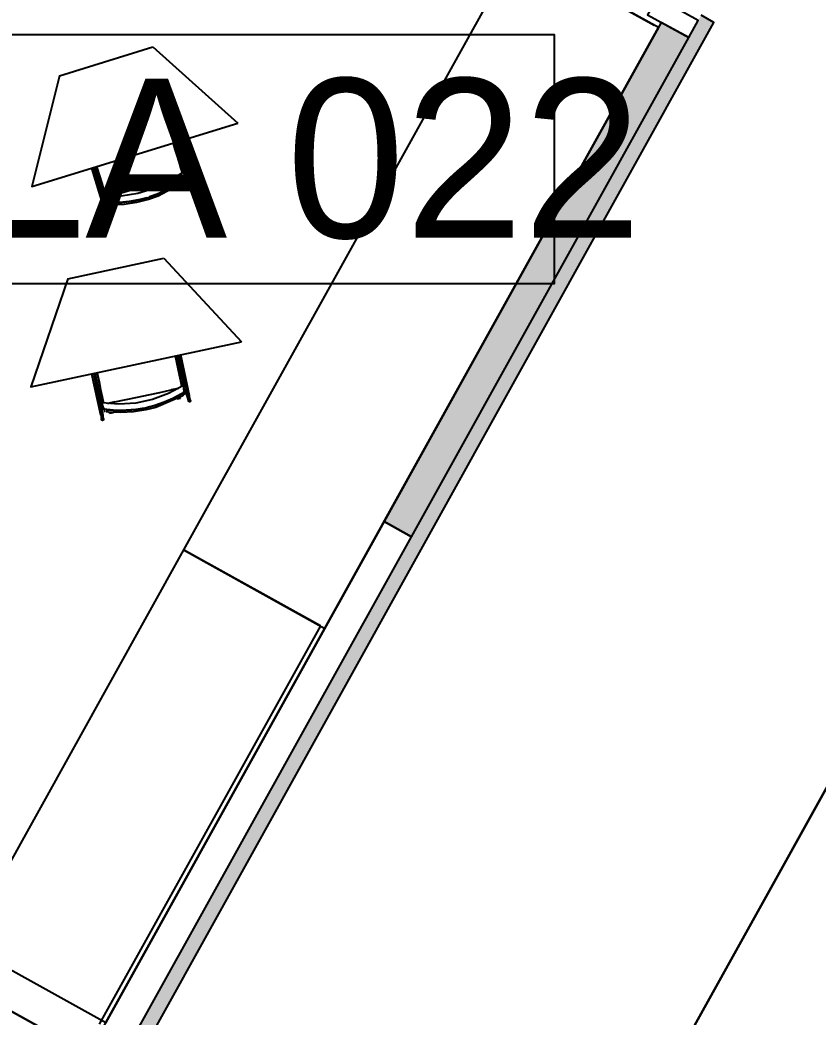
# Model space of a CAD drawing. Header units: metres. Extents: x 2.3 to 42.8, y 0.9 to 31.9.
# Drawn here: x 21.426 to 23.03, y 14.276 to 16.28 of the extents above; entities that cross this region are included whole.
import ezdxf

# ---------------------------------------------------------------- set-up
doc = ezdxf.new("R2010")
doc.units = ezdxf.units.M
for name, color, linetype in [('ARREDI', 9, 'Continuous'), ('PARETI_STRUTTURE', 7, 'Continuous'), ('PILASTRI_SETTI', 8, 'Continuous'), ('PORTE_SCALE', 2, 'Continuous'), ('WAYFINDING_RIQUADRI', 7, 'Continuous'), ('WAYFINDING_TESTI', 7, 'Continuous')]:
    doc.layers.add(name, color=color, linetype=linetype)

msp = doc.modelspace()

# ---------------------------------------------------------------- linework, layer by layer
at = {"layer": 'ARREDI'}
for points in [[(22.0384, 15.0571), (22.7091, 16.265), (22.4251, 16.4227), (21.7544, 15.2148)], [(22.7699, 16.2448), (22.789, 16.2792), (22.7064, 16.325), (22.6873, 16.2906)], [(22.7699, 16.2448), (22.7148, 16.2753), (22.1577, 15.2719), (22.2128, 15.2413)], [(21.6489, 14.2259), (22.2128, 15.2413), (22.1577, 15.2719), (21.5938, 14.2564)]]:
    msp.add_lwpolyline(points, close=True, dxfattribs=at)
for points in [[(21.505, 16.1681), (21.6932, 16.2259)], [(21.6932, 16.2259), (21.864, 16.0725)], [(21.505, 16.1681), (21.45, 15.9452), (21.8639, 16.0725)], [(21.7523, 15.9726), (21.7492, 15.9826), (21.7455, 15.995), (21.7417, 16.0073), (21.7379, 16.0197), (21.7341, 16.032)], [(21.58, 15.9852), (21.5812, 15.9813), (21.5857, 15.9668), (21.5901, 15.9521), (21.5946, 15.9375), (21.5984, 15.9253)], [(21.7558, 15.9739), (21.7558, 15.9746), (21.7561, 15.9753), (21.7566, 15.9759), (21.7572, 15.9762), (21.7579, 15.9764), (21.7587, 15.9762)], [(21.7587, 15.9762), (21.7593, 15.9758), (21.7598, 15.9753), (21.7599, 15.975), (21.76, 15.9746), (21.76, 15.9738), (21.7598, 15.9731), (21.7593, 15.9726)], [(21.7536, 15.9585), (21.7547, 15.9593), (21.7564, 15.9609), (21.7575, 15.9622), (21.7578, 15.963), (21.7565, 15.9688), (21.7553, 15.9746), (21.7267, 15.9557), (21.6957, 15.9411), (21.6629, 15.931), (21.6291, 15.9257), (21.5948, 15.9253), (21.5971, 15.9198), (21.5993, 15.9143)], [(21.6073, 15.9254), (21.621, 15.9296), (21.643, 15.9364), (21.665, 15.9432), (21.6871, 15.95), (21.7092, 15.9568), (21.7312, 15.9635), (21.7449, 15.9677)], [(21.7528, 15.9578), (21.7365, 15.9471), (21.7194, 15.9377), (21.7016, 15.9298), (21.6859, 15.9243)], [(21.6859, 15.9243), (21.7016, 15.9298), (21.7194, 15.9377), (21.7364, 15.9471), (21.7527, 15.9577)], [(21.7449, 15.9677), (21.7316, 15.9637)], [(21.7578, 15.963), (21.7575, 15.9622), (21.7565, 15.9609), (21.7548, 15.9594), (21.7528, 15.9578)], [(21.7532, 15.9576), (21.7533, 15.9574), (21.7536, 15.9571), (21.754, 15.9565)], [(21.754, 15.9565), (21.7544, 15.9559), (21.7549, 15.9553), (21.7553, 15.9548), (21.7555, 15.9544), (21.7557, 15.9542)], [(21.7552, 15.9548), (21.7561, 15.9555)], [(21.7553, 15.9746), (21.7567, 15.9728)], [(21.7561, 15.9555), (21.7553, 15.9548)], [(21.7581, 15.9572), (21.7571, 15.9563)], [(21.7572, 15.9563), (21.7581, 15.9572)], [(21.758, 15.9699), (21.7582, 15.9689)], [(21.7598, 15.9603), (21.7592, 15.9607), (21.7587, 15.9613), (21.7585, 15.9618), (21.7584, 15.962), (21.7584, 15.9627), (21.7585, 15.9627), (21.7587, 15.9634), (21.7592, 15.9639), (21.7599, 15.9643), (21.7606, 15.9644), (21.7614, 15.9643)], [(21.7586, 15.9674), (21.7589, 15.9658), (21.7598, 15.9616)], [(21.7599, 15.9592), (21.7588, 15.9579)], [(21.7588, 15.9579), (21.7599, 15.9592)], [(21.7614, 15.9643), (21.762, 15.9639), (21.7625, 15.9633), (21.7627, 15.9628), (21.7627, 15.9626), (21.7627, 15.9619), (21.7627, 15.9619), (21.7624, 15.9612), (21.7619, 15.9607), (21.7613, 15.9603), (21.7605, 15.9602)], [(21.7515, 15.949), (21.7514, 15.9493), (21.7513, 15.9497), (21.7511, 15.9504), (21.7509, 15.9511)], [(21.7557, 15.9541), (21.7557, 15.9542)], [(21.7692, 15.9431), (21.7686, 15.9435), (21.7681, 15.9441), (21.768, 15.9443), (21.7678, 15.9448), (21.7678, 15.9455), (21.7681, 15.9462)], [(21.7679, 15.9547), (21.7685, 15.9549)], [(21.7685, 15.9549), (21.769, 15.955), (21.7693, 15.9551), (21.7693, 15.9551), (21.7693, 15.9551)], [(21.7707, 15.9471), (21.7714, 15.9468), (21.7719, 15.9462), (21.772, 15.946), (21.7721, 15.9455), (21.7721, 15.9447), (21.7718, 15.944), (21.7713, 15.9435), (21.7707, 15.9431), (21.7699, 15.943), (21.7692, 15.9431)], [(21.5934, 15.9214), (21.5927, 15.9213), (21.592, 15.9215), (21.5914, 15.922), (21.5909, 15.9226), (21.5908, 15.923), (21.5907, 15.9233), (21.5908, 15.924), (21.5911, 15.9247)], [(21.5911, 15.9247), (21.5916, 15.9252), (21.5923, 15.9255), (21.5931, 15.9256), (21.5938, 15.9254), (21.5944, 15.925)], [(21.5946, 15.9223), (21.5949, 15.9253)], [(21.5949, 15.9253), (21.5946, 15.9223)], [(21.599, 15.9104), (21.5968, 15.9159), (21.5962, 15.9173)], [(21.6641, 15.9183), (21.6452, 15.9149), (21.6258, 15.9131), (21.6063, 15.9128)], [(21.6065, 15.9128), (21.6259, 15.9131), (21.6453, 15.9149), (21.6641, 15.9183)], [(21.6206, 15.9296), (21.6073, 15.9254)], [(21.6805, 15.9226), (21.6647, 15.9184)], [(21.6648, 15.9185), (21.6805, 15.9226)], [(21.5942, 15.9013), (21.5945, 15.9014), (21.595, 15.9015)], [(21.5942, 15.9013), (21.5942, 15.9013)], [(21.595, 15.9015), (21.5956, 15.9017)], [(21.5986, 15.9104), (21.5979, 15.9101), (21.5972, 15.91), (21.5964, 15.9102), (21.5958, 15.9106), (21.5958, 15.9106), (21.5954, 15.9112), (21.5953, 15.9113), (21.5952, 15.9119), (21.5953, 15.9126), (21.5956, 15.9133)], [(21.5956, 15.9133), (21.5961, 15.9138), (21.5968, 15.9142), (21.5976, 15.9142), (21.5983, 15.9141), (21.5989, 15.9136), (21.5989, 15.9136), (21.5993, 15.913), (21.5994, 15.9129), (21.5995, 15.9123), (21.5994, 15.9116)], [(21.6063, 15.9128), (21.6038, 15.9129), (21.6015, 15.9133), (21.5999, 15.9138), (21.5992, 15.9143)], [(21.5993, 15.9143), (21.6, 15.9138), (21.6016, 15.9133), (21.6039, 15.9129), (21.6063, 15.9128)], [(21.6026, 15.9092), (21.6013, 15.9094)], [(21.6013, 15.9094), (21.6026, 15.9092)], [(21.606, 15.9083), (21.6059, 15.9081), (21.6059, 15.9081), (21.606, 15.9081), (21.606, 15.9084), (21.606, 15.9089), (21.606, 15.9096), (21.606, 15.9103)], [(21.6061, 15.9111), (21.6061, 15.9117), (21.6061, 15.9122), (21.6061, 15.9124)], [(21.6117, 15.9083), (21.6119, 15.9076), (21.6121, 15.9069), (21.6123, 15.9065), (21.6123, 15.9062)], [(21.6123, 15.9062), (21.6123, 15.9062)], [(21.601, 15.8914), (21.6005, 15.8909), (21.5998, 15.8906), (21.5991, 15.8905), (21.5983, 15.8907), (21.5977, 15.8911), (21.5973, 15.8917), (21.5971, 15.8922), (21.5971, 15.8924), (21.5972, 15.8932), (21.5975, 15.8939)], [(21.6002, 15.8946), (21.6008, 15.8941), (21.6012, 15.8935), (21.6014, 15.8931), (21.6014, 15.8928), (21.6013, 15.8921), (21.601, 15.8914)], [(21.5222, 15.76), (21.7147, 15.801)], [(21.7147, 15.801), (21.8713, 15.6331)], [(21.5222, 15.76), (21.4477, 15.5428), (21.8713, 15.6331)], [(21.7513, 15.5435), (21.7491, 15.5537), (21.7464, 15.5663), (21.7437, 15.579), (21.7411, 15.5916), (21.7383, 15.6043)], [(21.5808, 15.5712), (21.5816, 15.5673), (21.5848, 15.5523), (21.5879, 15.5374), (21.5911, 15.5224), (21.5938, 15.5099)], [(21.7505, 15.5287), (21.7525, 15.53), (21.7543, 15.5314), (21.7555, 15.5326), (21.7559, 15.5334), (21.7552, 15.5393), (21.7544, 15.5452), (21.7243, 15.5289), (21.6921, 15.5171), (21.6586, 15.51), (21.6244, 15.5076), (21.5903, 15.5102), (21.592, 15.5045), (21.5937, 15.4989)], [(21.6027, 15.5093), (21.6167, 15.5122), (21.6392, 15.517), (21.6618, 15.5219), (21.6844, 15.5267), (21.707, 15.5315), (21.7295, 15.5363), (21.7435, 15.5393)], [(21.7435, 15.5393), (21.7298, 15.5364)], [(21.7544, 15.5452), (21.7557, 15.5433)], [(21.7549, 15.5444), (21.7549, 15.5451), (21.7553, 15.5458), (21.7558, 15.5463), (21.7565, 15.5466), (21.7572, 15.5467), (21.758, 15.5465)], [(21.7577, 15.5306), (21.7571, 15.531), (21.7566, 15.5316), (21.7565, 15.5322), (21.7565, 15.5323), (21.7565, 15.533), (21.7569, 15.5337), (21.7574, 15.5342), (21.7581, 15.5345), (21.7588, 15.5345), (21.7596, 15.5343)], [(21.7567, 15.5402), (21.7569, 15.5393)], [(21.7571, 15.5377), (21.7573, 15.5361), (21.7578, 15.5318)], [(21.758, 15.5465), (21.7586, 15.5461), (21.759, 15.5454), (21.7591, 15.5452), (21.7591, 15.5452), (21.7592, 15.5447), (21.7591, 15.544), (21.7588, 15.5433), (21.7582, 15.5428)], [(21.7505, 15.5287), (21.7333, 15.5194), (21.7155, 15.5116), (21.697, 15.5053), (21.6809, 15.5012)], [(21.6809, 15.5012), (21.697, 15.5053), (21.7154, 15.5116), (21.7332, 15.5194), (21.7503, 15.5286)], [(21.7484, 15.52), (21.7484, 15.5203), (21.7483, 15.5207), (21.7481, 15.5214), (21.748, 15.5221)], [(21.7559, 15.5334), (21.7556, 15.5327), (21.7544, 15.5315), (21.7526, 15.5301), (21.7505, 15.5287)], [(21.7508, 15.5284), (21.751, 15.5282), (21.7512, 15.5278), (21.7515, 15.5273)], [(21.7515, 15.5273), (21.7519, 15.5267), (21.7523, 15.526), (21.7526, 15.5255), (21.7529, 15.525), (21.7531, 15.5248)], [(21.7526, 15.5255), (21.7536, 15.526)], [(21.7536, 15.5261), (21.7527, 15.5255)], [(21.7557, 15.5276), (21.7546, 15.5268)], [(21.7547, 15.5268), (21.7557, 15.5276)], [(21.7576, 15.5294), (21.7565, 15.5282)], [(21.7565, 15.5282), (21.7577, 15.5294)], [(21.7576, 15.5342), (21.7577, 15.5342)], [(21.7596, 15.5343), (21.7602, 15.5339), (21.7606, 15.5333), (21.7608, 15.5327), (21.7608, 15.5326), (21.7607, 15.5319), (21.7607, 15.5319), (21.7604, 15.5312), (21.7598, 15.5307), (21.7592, 15.5304), (21.7584, 15.5304)], [(21.7655, 15.5126), (21.7649, 15.513), (21.7645, 15.5136), (21.7644, 15.5139), (21.7644, 15.5139), (21.7643, 15.5144), (21.7644, 15.5151), (21.7647, 15.5158)], [(21.7652, 15.5242), (21.7658, 15.5244)], [(21.7674, 15.5165), (21.768, 15.516), (21.7684, 15.5154), (21.7685, 15.5152), (21.7686, 15.5147), (21.7685, 15.5139), (21.7682, 15.5133), (21.7677, 15.5127), (21.767, 15.5124), (21.7662, 15.5124), (21.7655, 15.5126)], [(21.7659, 15.5244), (21.7664, 15.5245), (21.7666, 15.5245), (21.7667, 15.5245), (21.7667, 15.5245)], [(21.5885, 15.5065), (21.5878, 15.5065), (21.5871, 15.5067), (21.5865, 15.5072), (21.5861, 15.5078), (21.586, 15.5083), (21.586, 15.5083), (21.586, 15.5086), (21.5861, 15.5093), (21.5865, 15.51)], [(21.5865, 15.51), (21.5871, 15.5104), (21.5878, 15.5107), (21.5885, 15.5107), (21.5892, 15.5104), (21.5898, 15.51)], [(21.592, 15.4948), (21.5912, 15.4948), (21.5905, 15.495), (21.59, 15.4955), (21.5899, 15.4955), (21.5896, 15.4961), (21.5895, 15.4963), (21.5895, 15.4968), (21.5896, 15.4976), (21.59, 15.4982)], [(21.5898, 15.5072), (21.5903, 15.5102)], [(21.5903, 15.5102), (21.5898, 15.5072)], [(21.59, 15.4982), (21.5906, 15.4987), (21.5913, 15.4989), (21.592, 15.499), (21.5927, 15.4987), (21.5933, 15.4982), (21.5936, 15.4976), (21.5937, 15.4975), (21.5938, 15.4969), (21.5936, 15.4962)], [(21.5931, 15.4951), (21.5914, 15.5007), (21.591, 15.5021)], [(21.5937, 15.4989), (21.5944, 15.4983), (21.5959, 15.4977), (21.5982, 15.4971), (21.6006, 15.4967)], [(21.6006, 15.4967), (21.5981, 15.4971), (21.5959, 15.4977), (21.5943, 15.4983), (21.5937, 15.4989)], [(21.5998, 15.4924), (21.5998, 15.4921), (21.5998, 15.4921), (21.5998, 15.4921), (21.5999, 15.4924), (21.5999, 15.4929), (21.6, 15.4936), (21.6001, 15.4943), (21.6002, 15.4951)], [(21.6002, 15.4951), (21.6003, 15.4957), (21.6003, 15.4962), (21.6003, 15.4964)], [(21.6586, 15.4971), (21.6395, 15.4955), (21.62, 15.4953), (21.6006, 15.4967)], [(21.6007, 15.4967), (21.6201, 15.4953), (21.6396, 15.4954), (21.6587, 15.4972)], [(21.6163, 15.5122), (21.6027, 15.5093)], [(21.6593, 15.4972), (21.6754, 15.5)], [(21.6754, 15.5), (21.6593, 15.4972)], [(21.5875, 15.4864), (21.5878, 15.4864), (21.5883, 15.4865)], [(21.5875, 15.4863), (21.5875, 15.4863)], [(21.5883, 15.4865), (21.589, 15.4867)], [(21.5934, 15.4759), (21.5929, 15.4754), (21.5921, 15.4752), (21.5914, 15.4752), (21.5907, 15.4754), (21.5901, 15.4759), (21.5897, 15.4766), (21.5896, 15.4771), (21.5896, 15.4773), (21.5897, 15.478)], [(21.5929, 15.4792), (21.5934, 15.4787), (21.5938, 15.478), (21.5939, 15.4775), (21.5939, 15.4773), (21.5938, 15.4766), (21.5934, 15.4759)], [(21.5965, 15.4935), (21.5953, 15.4939)], [(21.5953, 15.4939), (21.5965, 15.4935)], [(21.6055, 15.4918), (21.6057, 15.491), (21.6058, 15.4904), (21.6059, 15.4899), (21.606, 15.4897)], [(21.606, 15.4896), (21.606, 15.4897)], [(22.0298, 15.0619), (21.7544, 15.2148), (21.3146, 14.4227)]]:
    msp.add_lwpolyline(points, dxfattribs=at)
at = {"layer": 'PARETI_STRUTTURE'}
for points in [[(26.1248, 11.7238), (22.4937, 13.7399), (25.3861, 18.949)], [(24.1771, 16.7717), (22.4937, 13.7399)], [(22.4557, 16.4778), (22.4251, 16.4227), (22.7005, 16.2698)], [(21.6606, 14.186), (22.8206, 16.2752), (22.7948, 16.2895)], [(19.4086, 15.481), (21.5986, 14.265), (22.7091, 16.265)], [(22.7091, 16.265), (21.5986, 14.265)], [(21.7693, 15.9551), (21.7445, 16.0358)], [(21.7339, 16.0325), (21.7523, 15.9726)], [(21.7566, 15.9732), (21.738, 16.0338)], [(21.7404, 16.0345), (21.7597, 15.9716)], [(21.5694, 15.9819), (21.5942, 15.9013)], [(21.5919, 15.9233), (21.5735, 15.9832)], [(21.5759, 15.9839), (21.5947, 15.9228)], [(21.5984, 15.9253), (21.58, 15.9852)], [(21.6832, 15.9234), (21.7068, 15.932), (21.7294, 15.9429), (21.7507, 15.9559), (21.7532, 15.9576)], [(21.7585, 15.9618), (21.7558, 15.9732)], [(21.7559, 15.9734), (21.7563, 15.9724)], [(21.7588, 15.9665), (21.7607, 15.9618)], [(21.7595, 15.964), (21.7589, 15.9658)], [(21.772, 15.946), (21.7599, 15.975)], [(21.761, 15.9611), (21.768, 15.9443)], [(21.7557, 15.9541), (21.7036, 15.926), (21.6845, 15.9193)], [(21.7447, 15.9469), (21.7515, 15.949)], [(21.5908, 15.923), (21.5971, 15.8922)], [(21.5954, 15.9113), (21.5912, 15.9223)], [(21.5928, 15.9203), (21.592, 15.9231)], [(21.6014, 15.8931), (21.595, 15.9239)], [(21.5952, 15.9238), (21.5953, 15.9237), (21.5953, 15.9236), (21.5954, 15.9235), (21.5954, 15.9234), (21.5955, 15.9232), (21.5955, 15.9231), (21.5955, 15.923), (21.5956, 15.9229), (21.5956, 15.9228), (21.5957, 15.9226), (21.5957, 15.9225), (21.5958, 15.9224), (21.5958, 15.9223), (21.5959, 15.9221), (21.5959, 15.922), (21.596, 15.9219), (21.596, 15.9218), (21.5961, 15.9216), (21.5961, 15.9215), (21.5962, 15.9214), (21.5962, 15.9213), (21.5963, 15.9212), (21.5963, 15.921), (21.5963, 15.9209), (21.5964, 15.9208), (21.5964, 15.9207), (21.5965, 15.9205), (21.5965, 15.9204), (21.5966, 15.9203), (21.5966, 15.9202), (21.5967, 15.92), (21.5967, 15.9199), (21.5968, 15.9198), (21.5968, 15.9197), (21.5968, 15.9196), (21.5969, 15.9194), (21.5969, 15.9193), (21.597, 15.9192), (21.597, 15.9191), (21.5971, 15.9189), (21.5971, 15.9188), (21.5972, 15.9187), (21.5972, 15.9186), (21.5973, 15.9185), (21.5973, 15.9183), (21.5974, 15.9182), (21.5974, 15.9181), (21.5975, 15.918), (21.5975, 15.9178), (21.5976, 15.9177), (21.5976, 15.9176), (21.5976, 15.9175), (21.5977, 15.9173), (21.5977, 15.9172), (21.5978, 15.9171), (21.5978, 15.917), (21.5979, 15.9169), (21.5979, 15.9167), (21.598, 15.9166), (21.598, 15.9165), (21.5981, 15.9164), (21.5981, 15.9163), (21.5982, 15.9161), (21.5982, 15.916), (21.5983, 15.9159), (21.5983, 15.9158), (21.5983, 15.9156), (21.5984, 15.9155), (21.5984, 15.9154), (21.5985, 15.9153), (21.5985, 15.9151), (21.5986, 15.915), (21.5986, 15.9149), (21.5987, 15.9148), (21.5987, 15.9147), (21.5988, 15.9145), (21.5988, 15.9144), (21.5989, 15.9143), (21.5989, 15.9142), (21.5989, 15.914), (21.599, 15.9139), (21.599, 15.9138), (21.5991, 15.9137), (21.5991, 15.9135), (21.5992, 15.9134), (21.5992, 15.9133), (21.5993, 15.9132), (21.5993, 15.9131), (21.5994, 15.9129), (21.5994, 15.9129)], [(21.6845, 15.9193), (21.66, 15.913), (21.635, 15.9093), (21.6097, 15.9081), (21.6059, 15.9081)], [(21.6061, 15.9124), (21.6312, 15.9133), (21.6561, 15.9167), (21.6804, 15.9226), (21.6832, 15.9234)], [(21.597, 15.9151), (21.5973, 15.9141)], [(21.6123, 15.9062), (21.6196, 15.9084)], [(21.7382, 15.6047), (21.7513, 15.5435)], [(21.7557, 15.5437), (21.7425, 15.6056)], [(21.7449, 15.6061), (21.7586, 15.5418)], [(21.7667, 15.5245), (21.7491, 15.607)], [(21.5699, 15.5689), (21.5875, 15.4863)], [(21.5872, 15.5085), (21.5741, 15.5698)], [(21.5765, 15.5703), (21.5899, 15.5077)], [(21.5938, 15.5099), (21.5808, 15.5712)], [(21.7565, 15.5322), (21.7548, 15.5437)], [(21.7549, 15.5439), (21.7553, 15.5429)], [(21.7572, 15.5368), (21.7587, 15.532)], [(21.7577, 15.5342), (21.7573, 15.5361)], [(21.7685, 15.5152), (21.7591, 15.5452)], [(21.6781, 15.5005), (21.7023, 15.507), (21.7258, 15.5158), (21.7483, 15.527), (21.7508, 15.5285)], [(21.7531, 15.5248), (21.6986, 15.5013), (21.679, 15.4963)], [(21.7415, 15.5185), (21.7484, 15.52)], [(21.7589, 15.5313), (21.7644, 15.5139)], [(21.586, 15.5083), (21.5896, 15.4771)], [(21.5895, 15.4963), (21.5863, 15.5076)], [(21.5878, 15.5054), (21.5872, 15.5083)], [(21.5939, 15.4775), (21.5903, 15.5088)], [(21.5905, 15.5087), (21.5906, 15.5086), (21.5906, 15.5085), (21.5906, 15.5084), (21.5907, 15.5082), (21.5907, 15.5081), (21.5907, 15.508), (21.5908, 15.5079), (21.5908, 15.5077), (21.5908, 15.5076), (21.5909, 15.5075), (21.5909, 15.5074), (21.5909, 15.5072), (21.591, 15.5071), (21.591, 15.507), (21.591, 15.5069), (21.5911, 15.5067), (21.5911, 15.5066), (21.5912, 15.5065), (21.5912, 15.5063), (21.5912, 15.5062), (21.5913, 15.5061), (21.5913, 15.506), (21.5913, 15.5058), (21.5914, 15.5057), (21.5914, 15.5056), (21.5914, 15.5055), (21.5915, 15.5053), (21.5915, 15.5052), (21.5915, 15.5051), (21.5916, 15.505), (21.5916, 15.5048), (21.5917, 15.5047), (21.5917, 15.5046), (21.5917, 15.5045), (21.5918, 15.5043), (21.5918, 15.5042), (21.5918, 15.5041), (21.5919, 15.504), (21.5919, 15.5038), (21.5919, 15.5037), (21.592, 15.5036), (21.592, 15.5034), (21.592, 15.5033), (21.5921, 15.5032), (21.5921, 15.5031), (21.5922, 15.5029), (21.5922, 15.5028), (21.5922, 15.5027), (21.5923, 15.5026), (21.5923, 15.5024), (21.5923, 15.5023), (21.5924, 15.5022), (21.5924, 15.502), (21.5924, 15.5019), (21.5925, 15.5018), (21.5925, 15.5017), (21.5925, 15.5015), (21.5926, 15.5014), (21.5926, 15.5013), (21.5927, 15.5012), (21.5927, 15.501), (21.5927, 15.5009), (21.5928, 15.5008), (21.5928, 15.5007), (21.5928, 15.5005), (21.5929, 15.5004), (21.5929, 15.5003), (21.5929, 15.5002), (21.593, 15.5), (21.593, 15.4999), (21.593, 15.4998), (21.5931, 15.4996), (21.5931, 15.4995), (21.5932, 15.4994), (21.5932, 15.4993), (21.5932, 15.4991), (21.5933, 15.499), (21.5933, 15.4989), (21.5933, 15.4988), (21.5934, 15.4986), (21.5934, 15.4985), (21.5934, 15.4984), (21.5935, 15.4983), (21.5935, 15.4981), (21.5935, 15.498), (21.5936, 15.4979), (21.5936, 15.4978), (21.5936, 15.4976), (21.5937, 15.4975), (21.5937, 15.4975)], [(21.5914, 15.5007), (21.5918, 15.4989)], [(21.679, 15.4963), (21.6541, 15.4923), (21.6288, 15.4908), (21.6036, 15.4917), (21.5998, 15.4921)], [(21.6003, 15.4964), (21.6254, 15.4951), (21.6505, 15.4963), (21.6753, 15.5), (21.6781, 15.5006)], [(21.606, 15.4896), (21.6135, 15.4912)], [(21.5489, 14.1755), (21.5633, 14.2014), (19.3474, 15.4317), (19.3331, 15.4059)], [(19.3474, 15.4317), (21.5633, 14.2014)], [(22.0298, 15.0619), (21.5852, 14.2612)]]:
    msp.add_lwpolyline(points, dxfattribs=at)
for points in [[(22.7699, 16.2448), (22.789, 16.2792), (22.7064, 16.325), (22.6873, 16.2906)], [(22.7699, 16.2448), (22.7148, 16.2753), (22.1577, 15.2719), (22.2128, 15.2413)], [(21.6489, 14.2259), (22.2128, 15.2413), (22.1577, 15.2719), (21.5938, 14.2564)]]:
    msp.add_lwpolyline(points, close=True, dxfattribs=at)
at = {"layer": 'PILASTRI_SETTI'}
for points in [[(21.6606, 14.186), (22.8206, 16.2752), (21.6347, 14.2003), (22.7948, 16.2895)], [(22.2128, 15.2413), (22.7699, 16.2448), (22.1577, 15.2719), (22.7148, 16.2753)]]:
    msp.add_solid(points, dxfattribs=at)
at = {"layer": 'PORTE_SCALE'}
for centre, radius, start, end in [((34.5848, 19.0187), 13.1813, 193.3544, 193.40553), ((25.5815, 16.0995), 3.8625, 188.2629, 188.4374)]:
    msp.add_arc(centre, radius, start, end, dxfattribs=at)
at = {"layer": 'WAYFINDING_RIQUADRI'}
msp.add_lwpolyline([(20.9, 15.75), (22.5, 15.75), (22.5, 16.25), (20.9, 16.25)], close=True, dxfattribs=at)

# ---------------------------------------------------------------- texts
at = {"layer": 'WAYFINDING_TESTI', "insert": (21.7, 16), "char_height": 0.32, "attachment_point": 5}
msp.add_mtext('AULA 022', dxfattribs=at)

doc.saveas('drawing.dxf')
